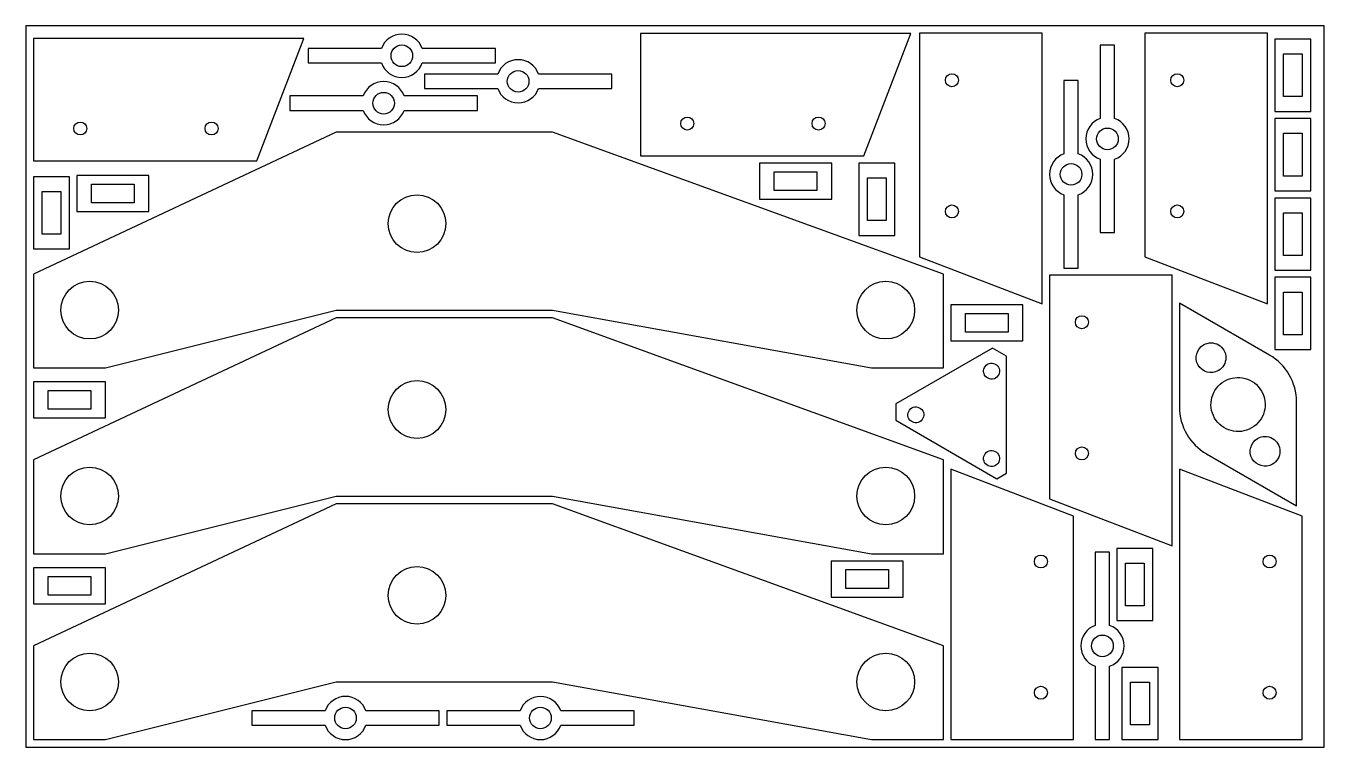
# Model space of a CAD drawing. Header units: metres. Extents: x 0 to 1800, y 0 to 1000.
import ezdxf

# ---------------------------------------------------------------- set-up
doc = ezdxf.new("R2010")
doc.units = ezdxf.units.M

msp = doc.modelspace()

# ---------------------------------------------------------------- linework, layer by layer
for points in [[(0, 0), (1800, 0), (1800, 1000), (0, 1000)], [(320.3, 812.8), (385.3, 982.8), (10.3, 982.8), (10.3, 812.8)], [(1162, 819.7), (1227, 989.7), (852, 989.7), (852, 819.7)], [(1239, 679.8), (1409, 614.8), (1409, 989.8), (1239, 989.8)], [(1551.5, 679.8), (1721.5, 614.8), (1721.5, 989.8), (1551.5, 989.8)], [(1731.8, 881.6), (1781.8, 881.6), (1781.8, 981.6), (1731.8, 981.6)], [(1756.8, 902), (1743.8, 902), (1743.8, 961.2), (1756.8, 961.2), (1769.8, 961.2), (1769.8, 902)], [(1731.8, 771.5), (1781.8, 771.5), (1781.8, 871.5), (1731.8, 871.5)], [(430.3, 605.9), (730.3, 605.9), (1172.3, 525.9), (1272.3, 525.9), (1272.3, 655.9), (730.3, 852.9), (430.3, 852.9), (10.3, 655.9), (10.3, 525.9), (110.3, 525.9)], [(1756.8, 791.9), (1743.8, 791.9), (1743.8, 851.1), (1756.8, 851.1), (1769.8, 851.1), (1769.8, 791.9)], [(170.5, 742.6), (170.5, 792.6), (70.5, 792.6), (70.5, 742.6)], [(1117.3, 759.6), (1117.3, 809.6), (1017.3, 809.6), (1017.3, 759.6)], [(1096.9, 784.6), (1096.9, 771.6), (1037.7, 771.6), (1037.7, 784.6), (1037.7, 797.6), (1096.9, 797.6)], [(1154.9, 709.6), (1204.9, 709.6), (1204.9, 809.6), (1154.9, 809.6)], [(10.3, 690.9), (60.3, 690.9), (60.3, 790.9), (10.3, 790.9)], [(150.1, 767.6), (150.1, 754.6), (90.9, 754.6), (90.9, 767.6), (90.9, 780.6), (150.1, 780.6)], [(1179.9, 730), (1166.9, 730), (1166.9, 789.2), (1179.9, 789.2), (1192.9, 789.2), (1192.9, 730)], [(35.3, 711.3), (22.3, 711.3), (22.3, 770.5), (35.3, 770.5), (48.3, 770.5), (48.3, 711.3)], [(1731.8, 661.4), (1781.8, 661.4), (1781.8, 761.4), (1731.8, 761.4)], [(1756.8, 681.9), (1743.8, 681.9), (1743.8, 741), (1756.8, 741), (1769.8, 741), (1769.8, 681.9)], [(1419.2, 344.2), (1589.2, 279.2), (1589.2, 654.2), (1419.2, 654.2)], [(1731.8, 551.4), (1781.8, 551.4), (1781.8, 651.4), (1731.8, 651.4)], [(1756.8, 571.8), (1743.8, 571.8), (1743.8, 631), (1756.8, 631), (1769.8, 631), (1769.8, 571.8)], [(1382.4, 563.3), (1382.4, 613.3), (1282.4, 613.3), (1282.4, 563.3)], [(430.3, 348.1), (730.3, 348.1), (1172.3, 268.1), (1272.3, 268.1), (1272.3, 398.1), (730.3, 595.1), (430.3, 595.1), (10.3, 398.1), (10.3, 268.1), (110.3, 268.1)], [(1362, 588.3), (1362, 575.3), (1302.9, 575.3), (1302.9, 588.3), (1302.9, 601.3), (1362, 601.3)], [(1346.5, 372.1), (1359.5, 379.6), (1359.5, 542), (1340.2, 553.2), (1206.2, 475.8), (1206.2, 453.1)], [(110.3, 456.5), (110.3, 506.5), (10.3, 506.5), (10.3, 456.5)], [(89.9, 481.5), (89.9, 468.5), (30.7, 468.5), (30.7, 481.5), (30.7, 494.5), (89.9, 494.5)], [(1452.4, 320.3), (1282.4, 385.3), (1282.4, 10.3), (1452.4, 10.3)], [(1769.5, 320.3), (1599.5, 385.3), (1599.5, 10.3), (1769.5, 10.3)], [(430.3, 90.3), (730.3, 90.3), (1172.3, 10.3), (1272.3, 10.3), (1272.3, 140.3), (730.3, 337.3), (430.3, 337.3), (10.3, 140.3), (10.3, 10.3), (110.3, 10.3)], [(1512.8, 175.3), (1562.8, 175.3), (1562.8, 275.3), (1512.8, 275.3)], [(1216.4, 208), (1216.4, 258), (1116.4, 258), (1116.4, 208)], [(1537.8, 195.7), (1524.8, 195.7), (1524.8, 254.9), (1537.8, 254.9), (1550.8, 254.9), (1550.8, 195.7)], [(110.3, 198.7), (110.3, 248.7), (10.3, 248.7), (10.3, 198.7)], [(89.9, 223.7), (89.9, 210.7), (30.7, 210.7), (30.7, 223.7), (30.7, 236.7), (89.9, 236.7)], [(1196, 233), (1196, 220), (1136.8, 220), (1136.8, 233), (1136.8, 246), (1196, 246)], [(1519.8, 10.3), (1569.8, 10.3), (1569.8, 110.3), (1519.8, 110.3)], [(1544.8, 30.7), (1531.8, 30.7), (1531.8, 89.9), (1544.8, 89.9), (1557.8, 89.9), (1557.8, 30.7)]]:
    msp.add_lwpolyline(points, close=True)
for points in [[(651.2, 948.7), (651.2, 968.7), (549.5, 968.7, 0.707812), (492.9, 968.7), (391.2, 968.7), (391.2, 948.7), (492.9, 948.7, 0.707812), (549.5, 948.7)], [(536.2, 958.7, -1), (506.2, 958.7, -1)], [(1489.7, 713.4), (1509.6, 713.4), (1509.6, 815.1, 0.707812), (1509.6, 871.7), (1509.6, 973.4), (1489.7, 973.4), (1489.7, 871.7, 0.707812), (1489.7, 815.1)], [(812.5, 913.3), (812.5, 933.2), (710.8, 933.2, 0.707812), (654.2, 933.2), (552.5, 933.2), (552.5, 913.3), (654.2, 913.3, 0.707812), (710.8, 913.3)], [(697.5, 923.2, -1), (667.5, 923.2, -1)], [(626, 882.9), (626, 902.9), (524.3, 902.9, 0.707812), (467.7, 902.9), (366, 902.9), (366, 882.9), (467.7, 882.9, 0.707812), (524.3, 882.9)], [(1284, 933.8, -1), (1284, 915.8, -1)], [(1439.3, 664.2), (1459.2, 664.2), (1459.2, 765.9, 0.707812), (1459.2, 822.5), (1459.2, 924.2), (1439.3, 924.2), (1439.3, 822.5, 0.707812), (1439.3, 765.9)], [(1596.5, 933.8, -1), (1596.5, 915.8, -1)], [(511, 892.9, -1), (481, 892.9, -1)], [(66.3, 857.8, -1), (84.3, 857.8, -1)], [(248.3, 857.8, -1), (266.3, 857.8, -1)], [(908, 864.7, -1), (926, 864.7, -1)], [(1090, 864.7, -1), (1108, 864.7, -1)], [(1499.6, 828.4, -1), (1499.6, 858.4, -1)], [(1449.2, 779.2, -1), (1449.2, 809.2, -1)], [(582.3, 725.9, -1), (502.3, 725.9, -1)], [(1284, 751.8, -1), (1284, 733.8, -1)], [(1596.5, 751.8, -1), (1596.5, 733.8, -1)], [(128.3, 605.9, -1), (48.3, 605.9, -1)], [(1232.3, 605.9, -1), (1152.3, 605.9, -1)], [(1599.5, 615.6), (1599.5, 471.5, 0.267949), (1637, 406.5), (1761.9, 334.4), (1761.9, 478.6, 0.267949), (1724.4, 543.6)], [(1464.2, 598.2, -1), (1464.2, 580.2, -1)], [(1633, 557.8, -1), (1653.5, 522.1, -1)], [(1329.4, 515.8, -1), (1348.5, 526.8, -1)], [(582.3, 468.1, -1), (502.3, 468.1, -1)], [(1662, 507.5, -1), (1699.5, 442.5, -1)], [(1224.4, 455.2, -1), (1243.5, 466.2, -1)], [(1464.2, 416.2, -1), (1464.2, 398.2, -1)], [(1707.9, 427.9, -1), (1728.5, 392.3, -1)], [(1329.4, 394.6, -1), (1348.5, 405.6, -1)], [(128.3, 348.1, -1), (48.3, 348.1, -1)], [(1232.3, 348.1, -1), (1152.3, 348.1, -1)], [(1482.7, 10.3), (1502.7, 10.3), (1502.7, 112, 0.707812), (1502.7, 168.6), (1502.7, 270.3), (1482.7, 270.3), (1482.7, 168.6, 0.707812), (1482.7, 112)], [(1407.4, 248.3, -1), (1407.4, 266.3, -1)], [(1724.5, 248.3, -1), (1724.5, 266.3, -1)], [(582.3, 210.3, -1), (502.3, 210.3, -1)], [(1492.7, 125.3, -1), (1492.7, 155.3, -1)], [(128.3, 90.3, -1), (48.3, 90.3, -1)], [(1232.3, 90.3, -1), (1152.3, 90.3, -1)], [(1407.4, 66.3, -1), (1407.4, 84.3, -1)], [(1724.5, 66.3, -1), (1724.5, 84.3, -1)], [(573.1, 30.3), (573.1, 50.2), (471.4, 50.2, 0.707812), (414.8, 50.2), (313.1, 50.2), (313.1, 30.3), (414.8, 30.3, 0.707812), (471.4, 30.3)], [(458.1, 40.3, -1), (428.1, 40.3, -1)], [(843.4, 30.3), (843.4, 50.2), (741.6, 50.2, 0.707812), (685.1, 50.2), (583.4, 50.2), (583.4, 30.3), (685.1, 30.3, 0.707812), (741.6, 30.3)], [(728.4, 40.3, -1), (698.4, 40.3, -1)]]:
    msp.add_lwpolyline(points, format="xyb", close=True)

doc.saveas('drawing.dxf')
